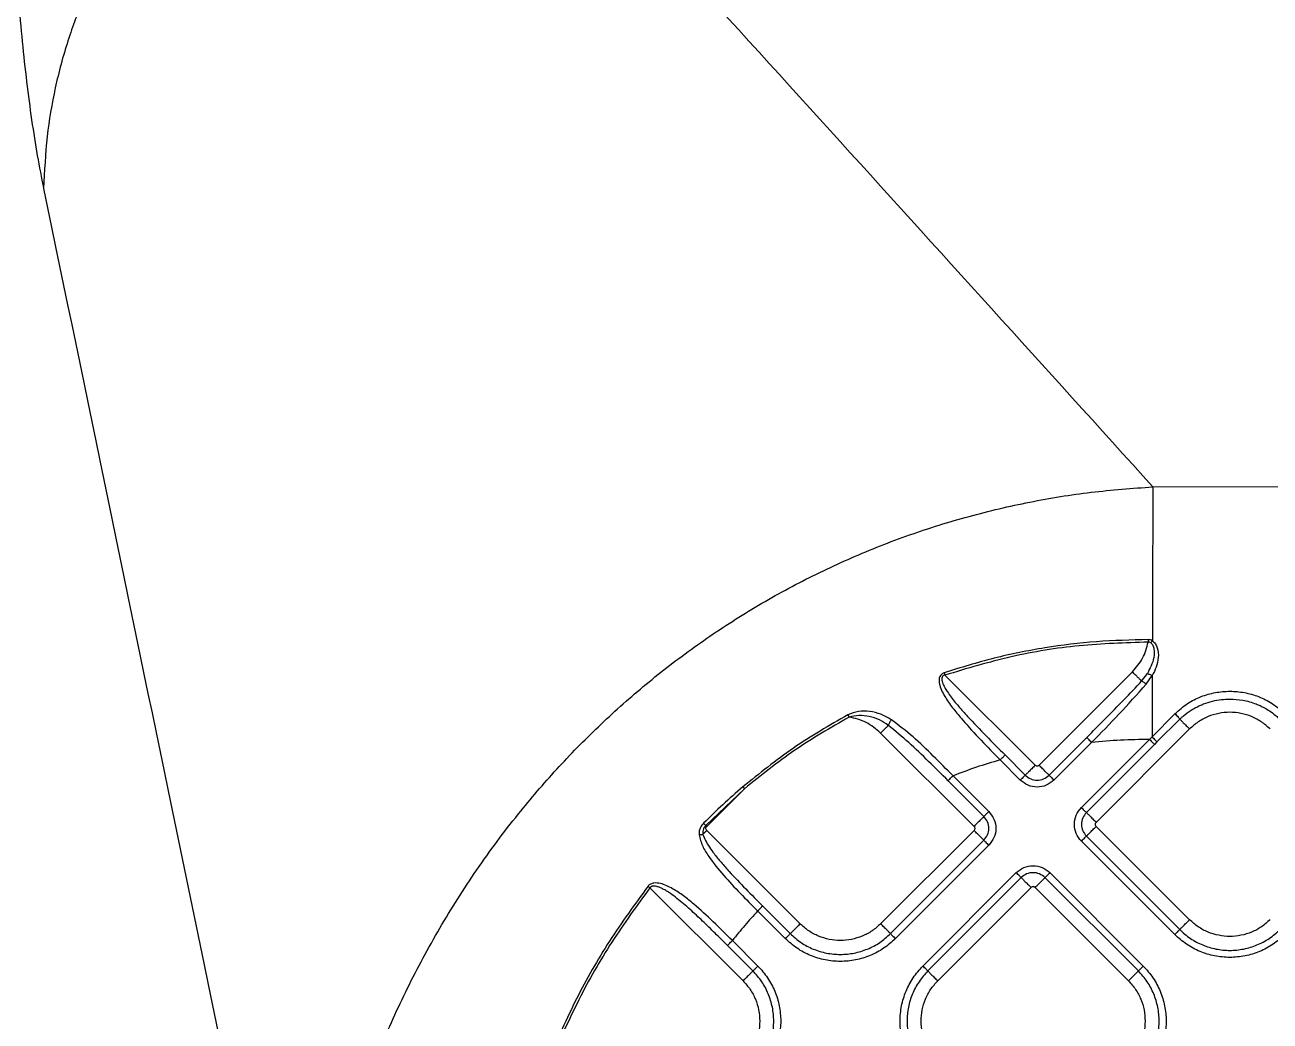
# Model space of a CAD drawing. Extents: x 939 to 1039, y 781 to 934.
# Drawn here: x 951.31 to 960.09, y 841.49 to 848.52 of the extents above; entities that cross this region are included whole.
import ezdxf

# ---------------------------------------------------------------- set-up
doc = ezdxf.new("R2010")
doc.units = 0
doc.header["$MEASUREMENT"] = 0
doc.layers.add('1', color=4, linetype='Continuous')

# ---------------------------------------------------------------- blocks, each defined once
blk = doc.blocks.new('Envoy')
at = {"layer": '1', "color": 3, "linetype": 'Continuous', "lineweight": 25}
for p, q in [((26.986, 46.0797), (20.6134, 46.0881)), ((19.141, 44.7761), (19.1467, 44.7594)), ((19.7828, 44.1233), (19.1467, 44.7594)), ((20.4699, 44.7821), (19.8111, 44.1233)), ((20.5342, 44.7178), (20.5746, 44.7707)), ((20.5663, 44.6954), (20.6091, 44.7558)), ((18.4611, 44.4794), (18.4695, 44.4639)), ((20.6078, 44.3241), (20.7692, 44.4874)), ((20.2138, 43.7206), (20.8726, 44.3794)), ((20.8036, 44.4484), (20.6426, 44.2888)), ((18.6927, 44.3509), (19.3515, 43.692)), ((19.8808, 44.0535), (20.1467, 44.3195)), ((20.1816, 44.2846), (19.9157, 44.0187)), ((20.1092, 43.8252), (20.5897, 44.3056)), ((20.6078, 44.3241), (20.5897, 44.3056)), ((20.6426, 44.2888), (20.6246, 44.2708)), ((19.5706, 44.196), (19.7131, 44.0535)), ((20.6246, 44.2708), (20.1441, 43.7903)), ((19.6782, 44.0187), (19.5357, 44.1611)), ((19.2035, 44.0492), (19.4561, 43.7966)), ((17.7314, 43.9577), (17.4594, 43.6984)), ((17.4657, 43.692), (17.7314, 43.9577)), ((17.72, 43.9712), (17.7314, 43.9577)), ((19.4213, 43.7618), (19.1687, 44.0144)), ((17.4657, 43.692), (17.4594, 43.6984)), ((20.8726, 43.0334), (20.2138, 43.6923)), ((18.1246, 43.0049), (17.4657, 43.6638)), ((19.3515, 43.6638), (18.6927, 43.0049)), ((18.7624, 42.9352), (19.4213, 43.594)), ((20.768, 42.9289), (20.1092, 43.5877)), ((20.1441, 43.6225), (20.8029, 42.9637)), ((19.4561, 43.5592), (18.7973, 42.9003)), ((18.9908, 42.7068), (19.6497, 43.3656)), ((19.6845, 43.3308), (19.0257, 42.6719)), ((20.5111, 42.6719), (19.8523, 43.3308)), ((19.8871, 43.3656), (20.546, 42.7068)), ((17.7219, 42.6022), (17.0651, 43.259)), ((19.0954, 42.6022), (19.7543, 43.261)), ((19.7825, 43.261), (20.4414, 42.6022)), ((18.02, 42.9003), (17.8247, 43.0956)), ((17.8596, 43.1305), (18.0549, 42.9352)), ((17.6463, 42.8869), (17.8265, 42.7068)), ((17.7916, 42.672), (17.6115, 42.8521))]:
    blk.add_line(p, q, dxfattribs=at)
for points, knots in [([(12.5051, 56.0975), (12.5056, 55.9008), (12.5068, 55.5089), (12.5066, 54.9169), (12.5057, 54.3038), (12.5048, 53.6865), (12.505, 53.068), (12.5073, 52.4672), (12.5125, 51.925), (12.5205, 51.4456), (12.5305, 51.0303), (12.5441, 50.6233), (12.5617, 50.2261), (12.583, 49.8603), (12.6075, 49.5278), (12.6345, 49.2281), (12.6657, 48.9429), (12.7013, 48.6741), (12.7412, 48.421), (12.7709, 48.27), (12.7859, 48.194)], [0, 0, 0, 0, 0.0707487, 0.1410082, 0.2129282, 0.2913, 0.3630972, 0.4353801, 0.5074668, 0.5583582, 0.6085915, 0.6582359, 0.7073422, 0.7560004, 0.7968319, 0.8371343, 0.8773188, 0.9179317, 0.9586567, 1, 1, 1, 1]), ([(16.0453, 51.1235), (15.9064, 51.1335), (15.6321, 51.1531), (15.2256, 51.1253), (14.8654, 51.0578), (14.5534, 50.9593), (14.2851, 50.842), (14.0327, 50.696), (13.7967, 50.5207), (13.5804, 50.3168), (13.3855, 50.0848), (13.214, 49.8255), (13.0689, 49.5412), (12.9507, 49.232), (12.8634, 48.9037), (12.8042, 48.555), (12.7921, 48.3167), (12.7859, 48.194)], [0, 0, 0, 0, 0.083565, 0.165107, 0.244488, 0.303787, 0.361926, 0.420551, 0.479043, 0.538429, 0.598839, 0.660515, 0.7244, 0.789512, 0.857986, 0.926894, 1, 1, 1, 1]), ([(20.6134, 46.0881), (19.8545, 46.9268), (18.3332, 48.608), (16.809, 50.2838), (16.0453, 51.1235)], [0, 0, 0, 0, 0.498905, 1, 1, 1, 1]), ([(12.7859, 48.194), (13.0883, 46.732), (13.6917, 43.8146), (14.2944, 40.8924), (14.595, 39.4346)], [0, 0, 0, 0, 0.50114, 1, 1, 1, 1]), ([(14.595, 39.4346), (14.6045, 39.6221), (14.6236, 39.9985), (14.703, 40.5621), (14.8221, 41.1243), (14.9754, 41.6443), (15.154, 42.1208), (15.35, 42.5541), (15.5779, 42.9778), (15.8387, 43.3892), (16.1162, 43.763), (16.4047, 44.0995), (16.6986, 44.4), (17.0153, 44.683), (17.3538, 44.9462), (17.713, 45.187), (18.0911, 45.4032), (18.486, 45.5927), (18.895, 45.7537), (19.3153, 45.8851), (19.7438, 45.9851), (20.1772, 46.0561), (20.4682, 46.0774), (20.6134, 46.0881)], [0, 0, 0, 0, 0.057519, 0.115497, 0.173995, 0.233075, 0.280807, 0.328999, 0.377692, 0.426925, 0.476723, 0.518669, 0.561028, 0.603797, 0.646955, 0.690471, 0.7343, 0.778382, 0.822649, 0.867024, 0.911433, 0.955789, 1, 1, 1, 1]), ([(20.6134, 46.0881), (20.6133, 46.0584), (20.6131, 45.9992), (20.6128, 45.8915), (20.6124, 45.7712), (20.612, 45.6379), (20.6115, 45.4932), (20.611, 45.3381), (20.6105, 45.1745), (20.6101, 45.0594), (20.6099, 45.0018)], [0, 0, 0, 0, 0.125001, 0.250002, 0.375002, 0.500002, 0.625001, 0.750001, 0.875001, 1, 1, 1, 1]), ([(20.5807, 45.0102), (20.4588, 45.0072), (20.2148, 45.0013), (19.8511, 44.9557), (19.4912, 44.8849), (19.2577, 44.8123), (19.141, 44.7761)], [0, 0, 0, 0, 0.24964, 0.499626, 0.749822, 1, 1, 1, 1]), ([(20.5808, 44.9926), (20.4182, 44.9872), (20.0938, 44.9764), (19.6118, 44.8992), (19.3017, 44.806), (19.1467, 44.7594)], [0, 0, 0, 0, 0.33434, 0.667295, 1, 1, 1, 1]), ([(20.4699, 44.7821), (20.4963, 44.813), (20.5492, 44.8747), (20.5702, 44.9533), (20.5808, 44.9926)], [0, 0, 0, 0, 0.500002, 1, 1, 1, 1]), ([(20.6099, 45.0018), (20.6054, 45.0042), (20.5963, 45.0091), (20.5859, 45.0098), (20.5807, 45.0102)], [0, 0, 0, 0, 0.502169, 1, 1, 1, 1]), ([(20.5807, 45.0102), (20.5807, 45.0073), (20.5807, 45.0016), (20.5807, 44.9956), (20.5808, 44.9926)], [0, 0, 0, 0, 0.5000064, 1, 1, 1, 1]), ([(20.6, 44.9863), (20.597, 44.9883), (20.5927, 44.9913), (20.5858, 44.9927), (20.5824, 44.9926), (20.5808, 44.9926)], [0, 0, 0, 0, 0.518489, 0.759194, 1, 1, 1, 1]), ([(20.6099, 45.0018), (20.6082, 44.9993), (20.6048, 44.9943), (20.6016, 44.9889), (20.6, 44.9863)], [0, 0, 0, 0, 0.500013, 1, 1, 1, 1]), ([(20.6099, 45.0018), (20.6139, 44.9989), (20.6221, 44.9929), (20.6351, 44.9764), (20.6512, 44.9409), (20.6546, 44.8836), (20.6402, 44.8165), (20.6193, 44.7757), (20.6091, 44.7558)], [0, 0, 0, 0, 0.054744, 0.112414, 0.234883, 0.493592, 0.751997, 1, 1, 1, 1]), ([(20.6, 44.9863), (20.6023, 44.984), (20.6074, 44.9791), (20.6156, 44.9646), (20.6243, 44.9324), (20.6217, 44.8616), (20.5935, 44.8071), (20.5746, 44.7707)], [0, 0, 0, 0, 0.042135, 0.0913456, 0.2163617, 0.4769712, 1, 1, 1, 1]), ([(19.141, 44.7761), (19.1369, 44.7744), (19.1286, 44.7711), (19.118, 44.7623), (19.1103, 44.7511), (19.1047, 44.7343), (19.1043, 44.7126), (19.1143, 44.6641), (19.1496, 44.5985), (19.2068, 44.5191), (19.2899, 44.4194), (19.4001, 44.3005), (19.4907, 44.2074), (19.5357, 44.1611)], [0, 0, 0, 0, 0.016532, 0.033537, 0.050833, 0.068169, 0.102131, 0.135255, 0.263345, 0.388934, 0.512999, 0.75793, 1, 1, 1, 1]), ([(19.1467, 44.7594), (19.1434, 44.7587), (19.1372, 44.7574), (19.1297, 44.7518), (19.1251, 44.7437), (19.1233, 44.7313), (19.127, 44.7095), (19.1395, 44.6813), (19.1593, 44.6476), (19.1927, 44.5998), (19.2419, 44.5394), (19.3264, 44.445), (19.4364, 44.3308), (19.526, 44.2408), (19.5706, 44.196)], [0, 0, 0, 0, 0.013243, 0.024903, 0.036723, 0.050382, 0.076045, 0.126945, 0.176565, 0.236183, 0.364118, 0.492074, 0.746882, 1, 1, 1, 1]), ([(20.5342, 44.7178), (20.5309, 44.7211), (20.5243, 44.7277), (20.5086, 44.7434), (20.4901, 44.7619), (20.4766, 44.7754), (20.4699, 44.7821)], [0, 0, 0, 0, 0.2500001, 0.499991, 0.7499966, 1, 1, 1, 1]), ([(20.5746, 44.7707), (20.5768, 44.7702), (20.5812, 44.769), (20.5897, 44.7656), (20.5992, 44.7612), (20.6058, 44.7576), (20.6091, 44.7558)], [0, 0, 0, 0, 0.250002, 0.500008, 0.749995, 1, 1, 1, 1]), ([(20.6091, 44.7558), (20.6089, 44.6846), (20.6085, 44.5421), (20.608, 44.3968), (20.6078, 44.3241)], [0, 0, 0, 0, 0.499999, 1, 1, 1, 1]), ([(20.1467, 44.3195), (20.1903, 44.3632), (20.2783, 44.4515), (20.4086, 44.5835), (20.4928, 44.6736), (20.5342, 44.7178)], [0, 0, 0, 0, 0.3327055, 0.6724124, 1, 1, 1, 1]), ([(20.1816, 44.2846), (20.2462, 44.3507), (20.3778, 44.4854), (20.5027, 44.6245), (20.5663, 44.6954)], [0, 0, 0, 0, 0.490524, 1, 1, 1, 1]), ([(20.5663, 44.6954), (20.5631, 44.698), (20.5567, 44.7032), (20.5478, 44.7098), (20.5399, 44.715), (20.5361, 44.7169), (20.5342, 44.7178)], [0, 0, 0, 0, 0.250011, 0.49999, 0.749991, 1, 1, 1, 1]), ([(20.7692, 44.4874), (20.7977, 44.5125), (20.8533, 44.5616), (20.9517, 44.6103), (21.0532, 44.6394), (21.1568, 44.6488), (21.2604, 44.6394), (21.3618, 44.6102), (21.4601, 44.5615), (21.5157, 44.5125), (21.5442, 44.4874)], [0, 0, 0, 0, 0.1326392, 0.2586636, 0.3804191, 0.5001542, 0.6198715, 0.7415827, 0.8675117, 1, 1, 1, 1]), ([(20.8036, 44.4484), (20.8067, 44.4513), (20.8149, 44.4592), (20.8405, 44.4819), (20.8747, 44.5071), (20.9146, 44.5304), (20.944, 44.5449), (20.9832, 44.5613), (21.0335, 44.577), (21.0958, 44.5881), (21.1672, 44.5922), (21.2503, 44.5849), (21.3211, 44.5651), (21.3711, 44.544), (21.403, 44.5281), (21.4396, 44.5062), (21.4731, 44.4814), (21.4967, 44.4608), (21.507, 44.4509), (21.5097, 44.4483)], [0, 0, 0, 0, 0.016262, 0.043661, 0.131726, 0.179353, 0.221316, 0.257628, 0.342684, 0.423522, 0.500207, 0.616841, 0.742546, 0.781034, 0.825497, 0.87967, 0.944884, 0.985753, 1, 1, 1, 1]), ([(18.4611, 44.4794), (18.3308, 44.404), (18.0707, 44.2537), (17.8367, 44.0652), (17.72, 43.9712)], [0, 0, 0, 0, 0.501101, 1, 1, 1, 1]), ([(18.4695, 44.4639), (18.3397, 44.3889), (18.0806, 44.2391), (17.8477, 44.0514), (17.7314, 43.9577)], [0, 0, 0, 0, 0.501081, 1, 1, 1, 1]), ([(18.7685, 44.4445), (18.7445, 44.4586), (18.6971, 44.4866), (18.6171, 44.5053), (18.5359, 44.5076), (18.4858, 44.4887), (18.4611, 44.4794)], [0, 0, 0, 0, 0.261053, 0.514713, 0.760876, 1, 1, 1, 1]), ([(18.747, 44.4052), (18.7264, 44.4188), (18.6848, 44.4462), (18.6138, 44.469), (18.5404, 44.4785), (18.4929, 44.4687), (18.4695, 44.4639)], [0, 0, 0, 0, 0.253046, 0.511214, 0.75916, 1, 1, 1, 1]), ([(18.6927, 44.3509), (18.66, 44.3786), (18.5947, 44.4341), (18.5112, 44.454), (18.4695, 44.4639)], [0, 0, 0, 0, 0.5000011, 1, 1, 1, 1]), ([(20.7692, 44.4874), (20.7733, 44.4831), (20.7815, 44.4746), (20.7923, 44.4628), (20.8005, 44.4532), (20.8026, 44.45), (20.8036, 44.4484)], [0, 0, 0, 0, 0.249995, 0.49999, 0.749976, 1, 1, 1, 1]), ([(21.4407, 44.3794), (21.4211, 44.3969), (21.3818, 44.432), (21.3113, 44.4687), (21.2356, 44.4919), (21.1567, 44.4996), (21.0778, 44.4919), (21.0021, 44.4687), (20.9316, 44.432), (20.8923, 44.3969), (20.8726, 44.3794)], [0, 0, 0, 0, 0.125, 0.25, 0.375001, 0.5, 0.624999, 0.75, 0.875, 1, 1, 1, 1]), ([(18.747, 44.4052), (18.7435, 44.4016), (18.7364, 44.3945), (18.7229, 44.3811), (18.7082, 44.3664), (18.6979, 44.356), (18.6927, 44.3509)], [0, 0, 0, 0, 0.249988, 0.500005, 0.749991, 1, 1, 1, 1]), ([(18.7685, 44.4445), (18.7662, 44.4411), (18.7615, 44.4342), (18.7554, 44.4237), (18.7502, 44.4137), (18.7481, 44.408), (18.747, 44.4052)], [0, 0, 0, 0, 0.249986, 0.499978, 0.749995, 1, 1, 1, 1]), ([(19.1687, 44.0144), (19.1228, 44.0599), (19.0313, 44.1507), (18.8934, 44.2846), (18.7957, 44.3651), (18.747, 44.4052)], [0, 0, 0, 0, 0.335621, 0.669502, 1, 1, 1, 1]), ([(19.2035, 44.0492), (19.1573, 44.0958), (19.0645, 44.1893), (18.9231, 44.3268), (18.8201, 44.4052), (18.7685, 44.4445)], [0, 0, 0, 0, 0.331689, 0.665159, 1, 1, 1, 1]), ([(20.8036, 44.4484), (20.8062, 44.4458), (20.8112, 44.4408), (20.8277, 44.4243), (20.8488, 44.4032), (20.8647, 44.3873), (20.8726, 44.3794)], [0, 0, 0, 0, 0.250004, 0.500002, 0.74999, 1, 1, 1, 1]), ([(20.1816, 44.2846), (20.1774, 44.2888), (20.1692, 44.297), (20.1583, 44.3079), (20.15, 44.3162), (20.1478, 44.3184), (20.1467, 44.3195)], [0, 0, 0, 0, 0.249999, 0.500001, 0.750004, 1, 1, 1, 1]), ([(20.5897, 44.3056), (20.5215, 44.3047), (20.3852, 44.3029), (20.2494, 44.2907), (20.1816, 44.2846)], [0, 0, 0, 0, 0.50053, 1, 1, 1, 1]), ([(20.5897, 44.3056), (20.5938, 44.3015), (20.6021, 44.2932), (20.6129, 44.2824), (20.6212, 44.2741), (20.6235, 44.2719), (20.6246, 44.2708)], [0, 0, 0, 0, 0.25002, 0.500019, 0.750006, 1, 1, 1, 1]), ([(20.6078, 44.3241), (20.6119, 44.32), (20.6202, 44.3116), (20.6311, 44.3007), (20.6393, 44.2922), (20.6415, 44.29), (20.6426, 44.2888)], [0, 0, 0, 0, 0.249981, 0.500003, 0.750002, 1, 1, 1, 1]), ([(19.5357, 44.1611), (19.5399, 44.1653), (19.5482, 44.1736), (19.559, 44.1844), (19.5673, 44.1927), (19.5695, 44.1949), (19.5706, 44.196)], [0, 0, 0, 0, 0.250002, 0.500008, 0.75, 1, 1, 1, 1]), ([(19.5357, 44.1611), (19.4796, 44.1445), (19.3675, 44.1112), (19.2582, 44.0699), (19.2035, 44.0492)], [0, 0, 0, 0, 0.500585, 1, 1, 1, 1]), ([(19.7828, 44.1233), (19.7745, 44.115), (19.7579, 44.0984), (19.7363, 44.0768), (19.7197, 44.0602), (19.7153, 44.0558), (19.7131, 44.0535)], [0, 0, 0, 0, 0.25, 0.499994, 0.750004, 1, 1, 1, 1]), ([(19.8111, 44.1233), (19.809, 44.1216), (19.8049, 44.1183), (19.7969, 44.1169), (19.789, 44.1184), (19.7848, 44.1216), (19.7828, 44.1233)], [0, 0, 0, 0, 0.250252, 0.500145, 0.750058, 1, 1, 1, 1]), ([(19.8808, 44.0535), (19.8786, 44.0558), (19.8741, 44.0602), (19.8575, 44.0768), (19.8359, 44.0984), (19.8193, 44.115), (19.8111, 44.1233)], [0, 0, 0, 0, 0.249996, 0.500006, 0.75, 1, 1, 1, 1]), ([(19.1687, 44.0144), (19.1698, 44.0155), (19.172, 44.0177), (19.1803, 44.026), (19.1911, 44.0368), (19.1994, 44.0451), (19.2035, 44.0492)], [0, 0, 0, 0, 0.2499943, 0.4999811, 0.7500026, 1, 1, 1, 1]), ([(19.7131, 44.0535), (19.7119, 44.0524), (19.7097, 44.0502), (19.7014, 44.0419), (19.6906, 44.0311), (19.6823, 44.0228), (19.6782, 44.0187)], [0, 0, 0, 0, 0.249997, 0.500001, 0.750002, 1, 1, 1, 1]), ([(19.7131, 44.0535), (19.7253, 44.0439), (19.7499, 44.0245), (19.7969, 44.0159), (19.844, 44.0245), (19.8685, 44.0439), (19.8808, 44.0535)], [0, 0, 0, 0, 0.249877, 0.500012, 0.750135, 1, 1, 1, 1]), ([(19.8808, 44.0535), (19.8819, 44.0524), (19.8841, 44.0502), (19.8924, 44.0419), (19.9032, 44.0311), (19.9115, 44.0228), (19.9157, 44.0187)], [0, 0, 0, 0, 0.249995, 0.499983, 0.750003, 1, 1, 1, 1]), ([(17.72, 43.9712), (17.6727, 43.9296), (17.578, 43.8467), (17.4885, 43.7582), (17.4437, 43.714)], [0, 0, 0, 0, 0.5003791, 1, 1, 1, 1]), ([(19.9157, 44.0187), (19.8983, 44.005), (19.8636, 43.9775), (19.7969, 43.9655), (19.7303, 43.9775), (19.6955, 44.005), (19.6782, 44.0187)], [0, 0, 0, 0, 0.2500708, 0.499982, 0.749928, 1, 1, 1, 1]), ([(19.4213, 43.7618), (19.4191, 43.7596), (19.4146, 43.7551), (19.398, 43.7385), (19.3764, 43.7169), (19.3598, 43.7003), (19.3515, 43.692)], [0, 0, 0, 0, 0.249996, 0.500006, 0.750001, 1, 1, 1, 1]), ([(19.4213, 43.7618), (19.4224, 43.7629), (19.4246, 43.7651), (19.4329, 43.7734), (19.4437, 43.7842), (19.452, 43.7925), (19.4561, 43.7966)], [0, 0, 0, 0, 0.2499977, 0.4999898, 0.7499958, 1, 1, 1, 1]), ([(19.4213, 43.594), (19.4309, 43.6063), (19.4503, 43.6308), (19.4589, 43.6779), (19.4503, 43.725), (19.4309, 43.7495), (19.4213, 43.7618)], [0, 0, 0, 0, 0.249863, 0.499986, 0.750122, 1, 1, 1, 1]), ([(19.4561, 43.7966), (19.4698, 43.7793), (19.4973, 43.7445), (19.5093, 43.6779), (19.4973, 43.6113), (19.4698, 43.5765), (19.4561, 43.5592)], [0, 0, 0, 0, 0.25007, 0.500016, 0.749932, 1, 1, 1, 1]), ([(20.1092, 43.5877), (20.0955, 43.605), (20.068, 43.6398), (20.056, 43.7064), (20.068, 43.7731), (20.0955, 43.8078), (20.1092, 43.8252)], [0, 0, 0, 0, 0.25007, 0.500017, 0.749932, 1, 1, 1, 1]), ([(20.1441, 43.7903), (20.1429, 43.7914), (20.1407, 43.7936), (20.1324, 43.8019), (20.1216, 43.8127), (20.1134, 43.821), (20.1092, 43.8252)], [0, 0, 0, 0, 0.2499978, 0.4999899, 0.7499972, 1, 1, 1, 1]), ([(20.1441, 43.7903), (20.1344, 43.778), (20.115, 43.7535), (20.1065, 43.7064), (20.115, 43.6594), (20.1344, 43.6348), (20.1441, 43.6225)], [0, 0, 0, 0, 0.2498633, 0.4999861, 0.7501229, 1, 1, 1, 1]), ([(20.1441, 43.7903), (20.1463, 43.7881), (20.1507, 43.7836), (20.1673, 43.767), (20.1889, 43.7454), (20.2055, 43.7288), (20.2138, 43.7206)], [0, 0, 0, 0, 0.249991, 0.499999, 0.750001, 1, 1, 1, 1]), ([(17.4437, 43.714), (17.4356, 43.7048), (17.4219, 43.6892), (17.4107, 43.6604), (17.411, 43.6425), (17.4112, 43.6329)], [0, 0, 0, 0, 0.399942, 0.676088, 1, 1, 1, 1]), ([(17.4594, 43.6984), (17.4563, 43.6949), (17.4496, 43.6875), (17.4418, 43.6731), (17.4361, 43.6553), (17.437, 43.6423), (17.4374, 43.6354)], [0, 0, 0, 0, 0.2011317, 0.4296765, 0.6980513, 1, 1, 1, 1]), ([(17.4437, 43.714), (17.4463, 43.7115), (17.4514, 43.7064), (17.4567, 43.7011), (17.4594, 43.6984)], [0, 0, 0, 0, 0.500023, 1, 1, 1, 1]), ([(17.4657, 43.6638), (17.4641, 43.6658), (17.4608, 43.67), (17.4594, 43.6779), (17.4608, 43.6858), (17.4641, 43.69), (17.4657, 43.692)], [0, 0, 0, 0, 0.250196, 0.500128, 0.750057, 1, 1, 1, 1]), ([(19.3515, 43.692), (19.3532, 43.69), (19.3564, 43.6858), (19.3579, 43.6779), (19.3564, 43.67), (19.3532, 43.6658), (19.3515, 43.6638)], [0, 0, 0, 0, 0.250218, 0.5, 0.749782, 1, 1, 1, 1]), ([(20.1441, 43.6225), (20.1463, 43.6248), (20.1507, 43.6292), (20.1673, 43.6458), (20.1889, 43.6674), (20.2055, 43.684), (20.2138, 43.6923)], [0, 0, 0, 0, 0.249991, 0.499999, 0.750002, 1, 1, 1, 1]), ([(20.2138, 43.6923), (20.2121, 43.6943), (20.2089, 43.6985), (20.2074, 43.7064), (20.2089, 43.7143), (20.2121, 43.7185), (20.2138, 43.7206)], [0, 0, 0, 0, 0.250222, 0.5, 0.749782, 1, 1, 1, 1]), ([(17.4112, 43.6328), (17.4156, 43.6335), (17.4244, 43.6348), (17.4331, 43.6352), (17.4374, 43.6354)], [0, 0, 0, 0, 0.499955, 1, 1, 1, 1]), ([(17.4112, 43.6329), (17.4185, 43.6057), (17.4331, 43.5514), (17.4939, 43.4559), (17.5831, 43.3452), (17.7019, 43.2191), (17.7838, 43.1367), (17.8247, 43.0956)], [0, 0, 0, 0, 0.125347, 0.250719, 0.500879, 0.750586, 1, 1, 1, 1]), ([(17.4657, 43.6638), (17.4609, 43.6589), (17.4511, 43.6491), (17.442, 43.64), (17.4374, 43.6354)], [0, 0, 0, 0, 0.500003, 1, 1, 1, 1]), ([(17.4374, 43.6354), (17.4433, 43.6206), (17.4558, 43.5889), (17.4844, 43.5443), (17.5212, 43.4933), (17.568, 43.4361), (17.642, 43.353), (17.7401, 43.2506), (17.8197, 43.1705), (17.8596, 43.1305)], [0, 0, 0, 0, 0.073054, 0.156394, 0.241522, 0.360881, 0.492528, 0.745841, 1, 1, 1, 1]), ([(19.4213, 43.594), (19.4191, 43.5963), (19.4146, 43.6007), (19.398, 43.6173), (19.3764, 43.6389), (19.3598, 43.6555), (19.3515, 43.6638)], [0, 0, 0, 0, 0.249996, 0.500006, 0.750001, 1, 1, 1, 1]), ([(19.4213, 43.594), (19.4224, 43.5929), (19.4246, 43.5907), (19.4329, 43.5824), (19.4437, 43.5716), (19.452, 43.5633), (19.4561, 43.5592)], [0, 0, 0, 0, 0.2499977, 0.4999898, 0.7499958, 1, 1, 1, 1]), ([(20.1441, 43.6225), (20.1429, 43.6214), (20.1407, 43.6192), (20.1324, 43.6109), (20.1216, 43.6001), (20.1134, 43.5918), (20.1092, 43.5877)], [0, 0, 0, 0, 0.249998, 0.49999, 0.749996, 1, 1, 1, 1]), ([(19.6497, 43.3656), (19.667, 43.3793), (19.7018, 43.4068), (19.7684, 43.4188), (19.8351, 43.4068), (19.8698, 43.3793), (19.8871, 43.3656)], [0, 0, 0, 0, 0.25007, 0.500014, 0.749931, 1, 1, 1, 1]), ([(19.6845, 43.3308), (19.6834, 43.3319), (19.6812, 43.3341), (19.6729, 43.3424), (19.6621, 43.3532), (19.6538, 43.3615), (19.6497, 43.3656)], [0, 0, 0, 0, 0.249991, 0.499989, 0.749984, 1, 1, 1, 1]), ([(19.8523, 43.3308), (19.84, 43.3404), (19.8155, 43.3598), (19.7684, 43.3684), (19.7213, 43.3598), (19.6968, 43.3404), (19.6845, 43.3308)], [0, 0, 0, 0, 0.249857, 0.499983, 0.750121, 1, 1, 1, 1]), ([(19.6845, 43.3308), (19.6868, 43.3286), (19.6912, 43.3241), (19.7078, 43.3075), (19.7294, 43.2859), (19.746, 43.2693), (19.7543, 43.261)], [0, 0, 0, 0, 0.2499958, 0.4999975, 0.7500011, 1, 1, 1, 1]), ([(19.7825, 43.261), (19.7908, 43.2693), (19.8074, 43.2859), (19.829, 43.3075), (19.8456, 43.3241), (19.8501, 43.3286), (19.8523, 43.3308)], [0, 0, 0, 0, 0.249998, 0.500001, 0.750009, 1, 1, 1, 1]), ([(19.8871, 43.3656), (19.883, 43.3615), (19.8747, 43.3532), (19.8639, 43.3424), (19.8556, 43.3341), (19.8534, 43.3319), (19.8523, 43.3308)], [0, 0, 0, 0, 0.249995, 0.500013, 0.749999, 1, 1, 1, 1]), ([(17.0512, 43.2698), (16.9583, 43.1424), (16.7731, 42.8884), (16.5398, 42.4789), (16.4133, 42.1931), (16.3502, 42.0506)], [0, 0, 0, 0, 0.33526, 0.668547, 1, 1, 1, 1]), ([(17.0651, 43.259), (16.9731, 43.1329), (16.789, 42.8805), (16.5563, 42.4726), (16.4298, 42.1868), (16.3665, 42.0439)], [0, 0, 0, 0, 0.333113, 0.66644, 1, 1, 1, 1]), ([(17.6463, 42.8869), (17.6017, 42.931), (17.5124, 43.0192), (17.398, 43.1252), (17.3018, 43.2029), (17.2252, 43.2548), (17.1553, 43.2881), (17.1004, 43.2953), (17.073, 43.2877), (17.0592, 43.279), (17.0538, 43.2729), (17.0512, 43.2698)], [0, 0, 0, 0, 0.246967, 0.494858, 0.619559, 0.745099, 0.871698, 0.935828, 0.96807, 0.984123, 1, 1, 1, 1]), ([(17.0512, 43.2698), (17.0534, 43.2681), (17.058, 43.2646), (17.0627, 43.2609), (17.0651, 43.259)], [0, 0, 0, 0, 0.500032, 1, 1, 1, 1]), ([(17.6115, 42.8521), (17.5826, 42.8809), (17.5245, 42.9388), (17.4372, 43.0237), (17.3632, 43.0929), (17.3028, 43.1459), (17.2566, 43.1838), (17.2163, 43.2138), (17.1832, 43.2355), (17.1582, 43.2499), (17.1353, 43.2608), (17.1148, 43.268), (17.0983, 43.2712), (17.086, 43.271), (17.0773, 43.2689), (17.07, 43.2651), (17.0667, 43.261), (17.0651, 43.259)], [0, 0, 0, 0, 0.172107, 0.345566, 0.514355, 0.60121, 0.6875, 0.769486, 0.816428, 0.85776, 0.89363, 0.925542, 0.951448, 0.965778, 0.978147, 0.989248, 1, 1, 1, 1]), ([(19.7825, 43.261), (19.7805, 43.2627), (19.7763, 43.2659), (19.7684, 43.2674), (19.7605, 43.2659), (19.7563, 43.2627), (19.7543, 43.261)], [0, 0, 0, 0, 0.250206, 0.499963, 0.749794, 1, 1, 1, 1]), ([(17.8247, 43.0956), (17.7941, 43.0616), (17.7329, 42.9935), (17.6752, 42.9225), (17.6463, 42.8869)], [0, 0, 0, 0, 0.5002192, 1, 1, 1, 1]), ([(17.8247, 43.0956), (17.8289, 43.0997), (17.8372, 43.108), (17.848, 43.1188), (17.8563, 43.1271), (17.8585, 43.1293), (17.8596, 43.1305)], [0, 0, 0, 0, 0.2500038, 0.5000096, 0.7500013, 1, 1, 1, 1]), ([(18.1246, 43.0049), (18.1163, 42.9966), (18.0997, 42.9801), (18.0781, 42.9584), (18.0615, 42.9418), (18.0571, 42.9374), (18.0549, 42.9352)], [0, 0, 0, 0, 0.25, 0.499994, 0.750004, 1, 1, 1, 1]), ([(18.6927, 43.0049), (18.6731, 42.9874), (18.6338, 42.9523), (18.5632, 42.9156), (18.4876, 42.8924), (18.4086, 42.8847), (18.3297, 42.8924), (18.254, 42.9156), (18.1835, 42.9523), (18.1442, 42.9874), (18.1246, 43.0049)], [0, 0, 0, 0, 0.124999, 0.249999, 0.374999, 0.499998, 0.625001, 0.750001, 0.875001, 1, 1, 1, 1]), ([(18.7624, 42.9352), (18.7602, 42.9374), (18.7558, 42.9418), (18.7392, 42.9584), (18.7175, 42.9801), (18.701, 42.9966), (18.6927, 43.0049)], [0, 0, 0, 0, 0.249996, 0.500006, 0.75, 1, 1, 1, 1]), ([(20.8029, 42.9637), (20.8051, 42.9659), (20.8095, 42.9704), (20.8261, 42.987), (20.8478, 43.0086), (20.8643, 43.0252), (20.8726, 43.0334)], [0, 0, 0, 0, 0.249994, 0.500002, 0.750003, 1, 1, 1, 1]), ([(21.4407, 43.0334), (21.4211, 43.0159), (21.3818, 42.9808), (21.3113, 42.9441), (21.2356, 42.9209), (21.1567, 42.9132), (21.0778, 42.9209), (21.0021, 42.9441), (20.9316, 42.9808), (20.8923, 43.0159), (20.8726, 43.0334)], [0, 0, 0, 0, 0.125, 0.25, 0.375001, 0.5, 0.624999, 0.75, 0.875, 1, 1, 1, 1]), ([(17.6115, 42.8521), (17.6126, 42.8532), (17.6148, 42.8554), (17.6231, 42.8637), (17.6339, 42.8745), (17.6422, 42.8828), (17.6463, 42.8869)], [0, 0, 0, 0, 0.249995, 0.499998, 0.75, 1, 1, 1, 1]), ([(18.0549, 42.9352), (18.0538, 42.9341), (18.0515, 42.9319), (18.0432, 42.9236), (18.0324, 42.9128), (18.0241, 42.9045), (18.02, 42.9003)], [0, 0, 0, 0, 0.249994, 0.499981, 0.750002, 1, 1, 1, 1]), ([(18.7973, 42.9003), (18.7704, 42.8764), (18.7166, 42.8284), (18.6202, 42.7781), (18.5166, 42.7464), (18.4086, 42.7358), (18.3007, 42.7464), (18.1971, 42.7781), (18.1006, 42.8284), (18.0469, 42.8764), (18.02, 42.9003)], [0, 0, 0, 0, 0.125, 0.25, 0.374999, 0.499999, 0.625001, 0.75, 0.875, 1, 1, 1, 1]), ([(18.0549, 42.9352), (18.0793, 42.9134), (18.1283, 42.8697), (18.2161, 42.8239), (18.3104, 42.7951), (18.4086, 42.7855), (18.5069, 42.7951), (18.6012, 42.8239), (18.689, 42.8697), (18.738, 42.9134), (18.7624, 42.9352)], [0, 0, 0, 0, 0.124999, 0.250001, 0.375, 0.500001, 0.625, 0.749999, 0.875001, 1, 1, 1, 1]), ([(18.7624, 42.9352), (18.7635, 42.9341), (18.7658, 42.9319), (18.774, 42.9236), (18.7849, 42.9128), (18.7932, 42.9045), (18.7973, 42.9003)], [0, 0, 0, 0, 0.249994, 0.499981, 0.750002, 1, 1, 1, 1]), ([(20.8029, 42.9637), (20.8018, 42.9626), (20.7996, 42.9604), (20.7913, 42.9521), (20.7804, 42.9413), (20.7722, 42.933), (20.768, 42.9289)], [0, 0, 0, 0, 0.249999, 0.499993, 0.749996, 1, 1, 1, 1]), ([(21.5453, 42.9289), (21.5184, 42.9049), (21.4647, 42.8569), (21.3682, 42.8066), (21.2646, 42.7749), (21.1567, 42.7644), (21.0487, 42.7749), (20.9452, 42.8066), (20.8487, 42.8569), (20.7949, 42.9049), (20.768, 42.9289)], [0, 0, 0, 0, 0.125, 0.250001, 0.375, 0.5, 0.624999, 0.750001, 0.875, 1, 1, 1, 1]), ([(20.8029, 42.9637), (20.8274, 42.9419), (20.8763, 42.8982), (20.9641, 42.8524), (21.0584, 42.8236), (21.1567, 42.814), (21.255, 42.8236), (21.3492, 42.8524), (21.437, 42.8982), (21.486, 42.9419), (21.5105, 42.9637)], [0, 0, 0, 0, 0.125001, 0.249999, 0.374999, 0.5, 0.625001, 0.750001, 0.874999, 1, 1, 1, 1]), ([(17.7916, 42.672), (17.7927, 42.6731), (17.7949, 42.6753), (17.8032, 42.6836), (17.8141, 42.6944), (17.8223, 42.7027), (17.8265, 42.7068)], [0, 0, 0, 0, 0.2499964, 0.5, 0.7500025, 1, 1, 1, 1]), ([(17.8265, 42.7068), (17.8505, 42.6799), (17.8984, 42.6262), (17.9487, 42.5297), (17.9804, 42.4261), (17.991, 42.3182), (17.9804, 42.2102), (17.9487, 42.1067), (17.8984, 42.0102), (17.8505, 41.9564), (17.8265, 41.9295)], [0, 0, 0, 0, 0.1249993, 0.2500002, 0.3749998, 0.5, 0.6250002, 0.7499998, 0.8750007, 1, 1, 1, 1]), ([(18.9908, 41.9295), (18.9669, 41.9564), (18.9189, 42.0101), (18.8686, 42.1066), (18.8369, 42.2102), (18.8263, 42.3181), (18.8369, 42.4261), (18.8686, 42.5297), (18.9189, 42.6261), (18.9669, 42.6799), (18.9908, 42.7068)], [0, 0, 0, 0, 0.125, 0.249999, 0.375, 0.5, 0.625, 0.750001, 0.875001, 1, 1, 1, 1]), ([(19.0257, 42.6719), (19.0246, 42.673), (19.0224, 42.6752), (19.0141, 42.6835), (19.0033, 42.6944), (18.995, 42.7027), (18.9908, 42.7068)], [0, 0, 0, 0, 0.249995, 0.499982, 0.750004, 1, 1, 1, 1]), ([(20.5111, 42.6719), (20.5122, 42.673), (20.5144, 42.6752), (20.5227, 42.6835), (20.5335, 42.6944), (20.5418, 42.7027), (20.546, 42.7068)], [0, 0, 0, 0, 0.2499964, 0.5, 0.7500025, 1, 1, 1, 1]), ([(20.546, 42.7068), (20.57, 42.6799), (20.6179, 42.6261), (20.6682, 42.5297), (20.6999, 42.4261), (20.7105, 42.3181), (20.6999, 42.2102), (20.6682, 42.1066), (20.6179, 42.0101), (20.57, 41.9564), (20.546, 41.9295)], [0, 0, 0, 0, 0.124999, 0.25, 0.375, 0.5, 0.625, 0.75, 0.875, 1, 1, 1, 1]), ([(17.7916, 42.672), (17.7894, 42.6697), (17.785, 42.6653), (17.7684, 42.6487), (17.7467, 42.6271), (17.7302, 42.6105), (17.7219, 42.6022)], [0, 0, 0, 0, 0.249996, 0.499997, 0.750001, 1, 1, 1, 1]), ([(17.7916, 41.9644), (17.8134, 41.9889), (17.8571, 42.0378), (17.9029, 42.1256), (17.9318, 42.2199), (17.9414, 42.3182), (17.9318, 42.4165), (17.9029, 42.5107), (17.8571, 42.5985), (17.8134, 42.6475), (17.7916, 42.672)], [0, 0, 0, 0, 0.125, 0.250001, 0.375, 0.5, 0.625, 0.75, 0.875, 1, 1, 1, 1]), ([(19.0257, 42.6719), (19.0039, 42.6475), (18.9602, 42.5985), (18.9144, 42.5107), (18.8856, 42.4164), (18.876, 42.3181), (18.8856, 42.2199), (18.9144, 42.1256), (18.9602, 42.0378), (19.0039, 41.9888), (19.0257, 41.9644)], [0, 0, 0, 0, 0.125, 0.25, 0.375, 0.5, 0.624999, 0.749999, 0.874999, 1, 1, 1, 1]), ([(19.0257, 42.6719), (19.0279, 42.6697), (19.0323, 42.6653), (19.0489, 42.6487), (19.0706, 42.627), (19.0872, 42.6105), (19.0954, 42.6022)], [0, 0, 0, 0, 0.249996, 0.500006, 0.75, 1, 1, 1, 1]), ([(20.5111, 42.6719), (20.5089, 42.6697), (20.5045, 42.6653), (20.4879, 42.6487), (20.4662, 42.627), (20.4497, 42.6105), (20.4414, 42.6022)], [0, 0, 0, 0, 0.249996, 0.499997, 0.750001, 1, 1, 1, 1]), ([(20.5111, 41.9644), (20.5329, 41.9888), (20.5766, 42.0378), (20.6224, 42.1256), (20.6512, 42.2199), (20.6608, 42.3181), (20.6512, 42.4164), (20.6224, 42.5107), (20.5766, 42.5985), (20.5329, 42.6475), (20.5111, 42.6719)], [0, 0, 0, 0, 0.125001, 0.250001, 0.375, 0.5, 0.625, 0.75, 0.875, 1, 1, 1, 1]), ([(17.7219, 42.6022), (17.7394, 42.5826), (17.7745, 42.5433), (17.8111, 42.4728), (17.8351, 42.3971), (17.8381, 42.3445), (17.8396, 42.3182)], [0, 0, 0, 0, 0.249999, 0.499999, 0.75, 1, 1, 1, 1]), ([(18.9778, 42.3181), (18.9793, 42.3444), (18.9822, 42.3971), (19.0063, 42.4727), (19.0428, 42.5433), (19.0779, 42.5826), (19.0954, 42.6022)], [0, 0, 0, 0, 0.250001, 0.500001, 0.750001, 1, 1, 1, 1]), ([(20.4414, 42.6022), (20.4589, 42.5826), (20.494, 42.5433), (20.5305, 42.4727), (20.5546, 42.3971), (20.5576, 42.3444), (20.559, 42.3181)], [0, 0, 0, 0, 0.249999, 0.499999, 0.749999, 1, 1, 1, 1]), ([(17.8396, 42.3182), (17.8381, 42.2919), (17.8351, 42.2393), (17.8111, 42.1636), (17.7745, 42.0931), (17.7394, 42.0538), (17.7219, 42.0341)], [0, 0, 0, 0, 0.25, 0.5, 0.750001, 1, 1, 1, 1]), ([(19.0954, 42.0341), (19.0779, 42.0537), (19.0428, 42.093), (19.0063, 42.1635), (18.9822, 42.2392), (18.9793, 42.2918), (18.9778, 42.3181)], [0, 0, 0, 0, 0.25, 0.5, 0.75, 1, 1, 1, 1]), ([(20.559, 42.3181), (20.5576, 42.2918), (20.5546, 42.2392), (20.5305, 42.1635), (20.494, 42.093), (20.4589, 42.0537), (20.4414, 42.0341)], [0, 0, 0, 0, 0.25, 0.5, 0.75, 1, 1, 1, 1])]:
    blk.add_open_spline(points, degree=3, knots=knots, dxfattribs=at)

msp = doc.modelspace()

# ---------------------------------------------------------------- block references
at = {"layer": '1'}
msp.add_blockref('Envoy', (938.6538, 799.1744), dxfattribs=at)

doc.saveas('drawing.dxf')
